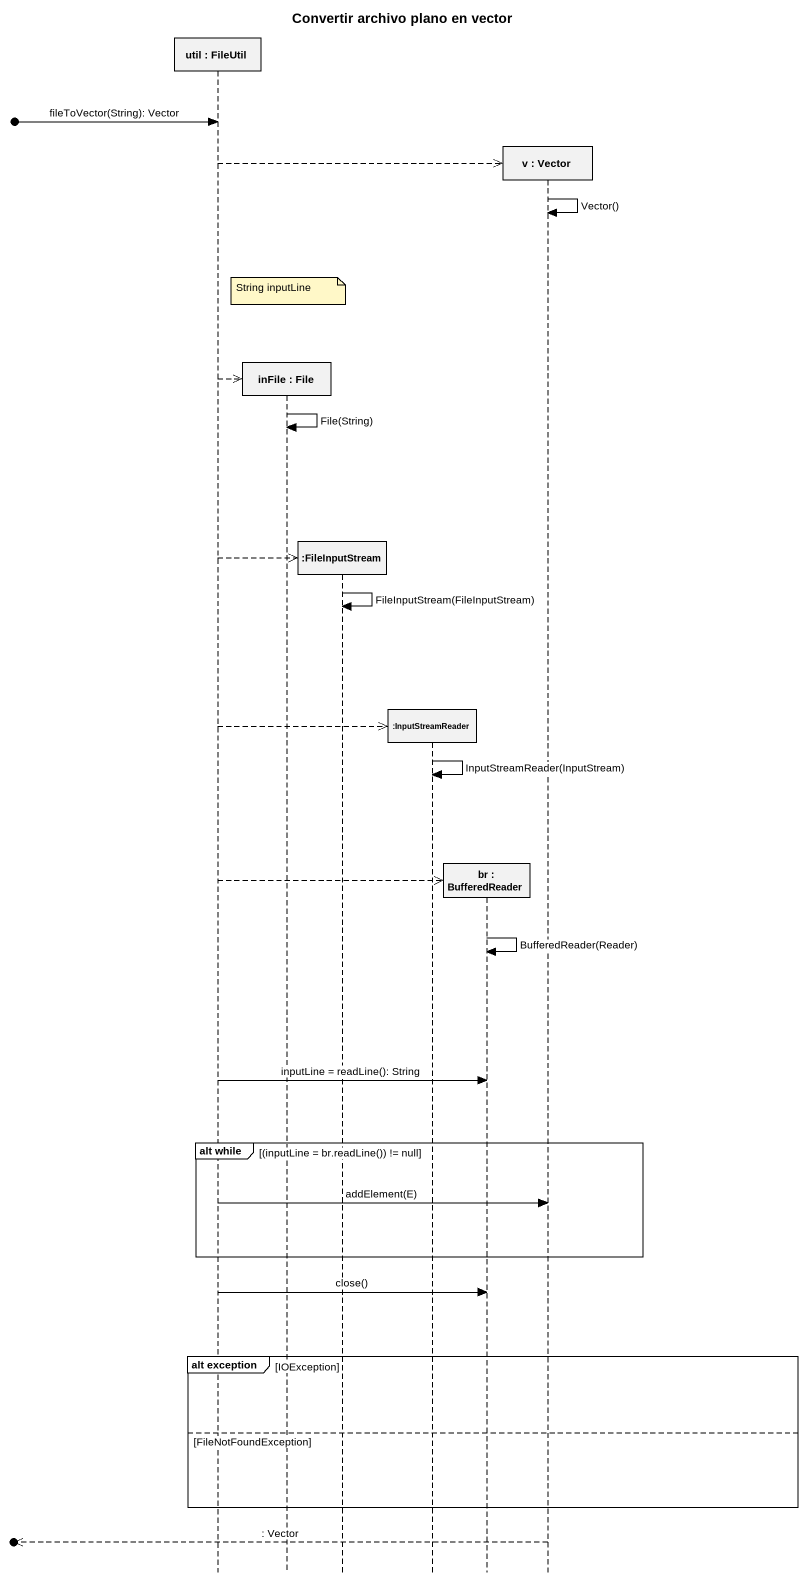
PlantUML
@startuml
title Convertir archivo plano en vector
hide footbox
participant "util : FileUtil" as util
participant "inFile : File" as inFile
participant ":FileInputStream" as FileInputStream
participant ":InputStreamReader" as InputStreamReader
participant "br : BufferedReader" as br
participant "v : Vector" as v

[o-> util : fileToVector(String): Vector
util -->> v **
v -> v : Vector()
note over inFile : String inputLine
util -->> inFile **
inFile -> inFile : File(String)
util -->> FileInputStream **
FileInputStream -> FileInputStream : FileInputStream(FileInputStream)
util -->> InputStreamReader **
InputStreamReader -> InputStreamReader : InputStreamReader(InputStream)
util -->> br **
br -> br : BufferedReader(Reader)
util -> br : inputLine = readLine(): String
group alt while [(inputLine = br.readLine()) != null]
  util -> v : addElement(E)
end
util -> br : close()
group alt exception [IOException]
else FileNotFoundException
end
[o<<-- v : : Vector
@enduml
